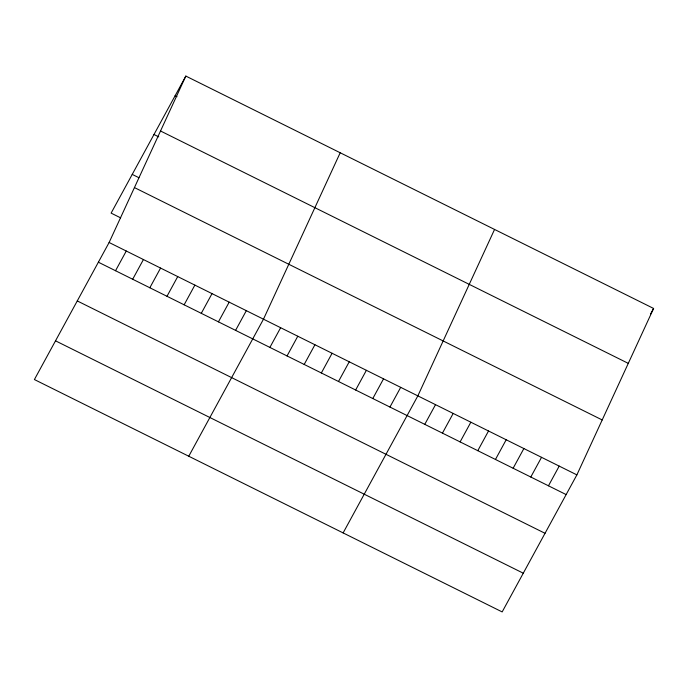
<?xml version="1.0" encoding="UTF-8"?>
<svg xmlns="http://www.w3.org/2000/svg" width="688" height="688" viewBox="0 0 688 688"><rect width="100%" height="100%" fill="white"/><g stroke="black" fill="none" stroke-linecap="round" stroke-linejoin="round"><path stroke-width="1.03" d="M109.117 242.503L185.837 76.076L653.6 308.448L576.879 474.883L502.163 611.924L34.4 379.552L109.117 242.503L576.879 474.883M340.199 152.753L263.478 319.189L188.761 456.239M494.56 229.439L417.84 395.875L343.123 532.916M185.837 76.076L111.121 213.117L120.649 217.855M115.532 270.728L126.274 251.025M132.681 279.251L143.422 259.548M149.829 287.773L160.571 268.071M166.986 296.287L177.728 276.585M184.135 304.81L194.876 285.107M201.283 313.332L212.024 293.63M218.44 321.855L229.181 302.152M235.588 330.369L246.33 310.666M269.894 347.414L280.635 327.712M287.042 355.937L297.784 336.234M304.191 364.451L314.932 344.748M321.348 372.973L332.089 353.271M338.496 381.496L349.237 361.793M355.644 390.01L366.386 370.316M372.793 398.533L383.543 378.83M389.95 407.055L400.691 387.353M424.771 424.35L435.513 404.647M442.444 433.13L453.186 413.428M460.109 441.911L470.85 422.208M477.782 450.692L488.523 430.989M495.455 459.464L506.196 439.761M513.128 468.244L523.869 448.542M530.792 477.025L541.533 457.322M548.465 485.805L559.206 466.103M650.53 314.072L653.6 308.448M175.096 95.778L177.005 96.724M160.528 130.995L628.282 363.367M153.983 134.495L158.747 136.869M132.234 174.399L138.907 177.71M134.435 187.583L602.198 419.955M98.375 262.205L566.138 494.577M77.262 300.931L545.025 533.303M55.513 340.827L523.276 573.199"/></g></svg>
